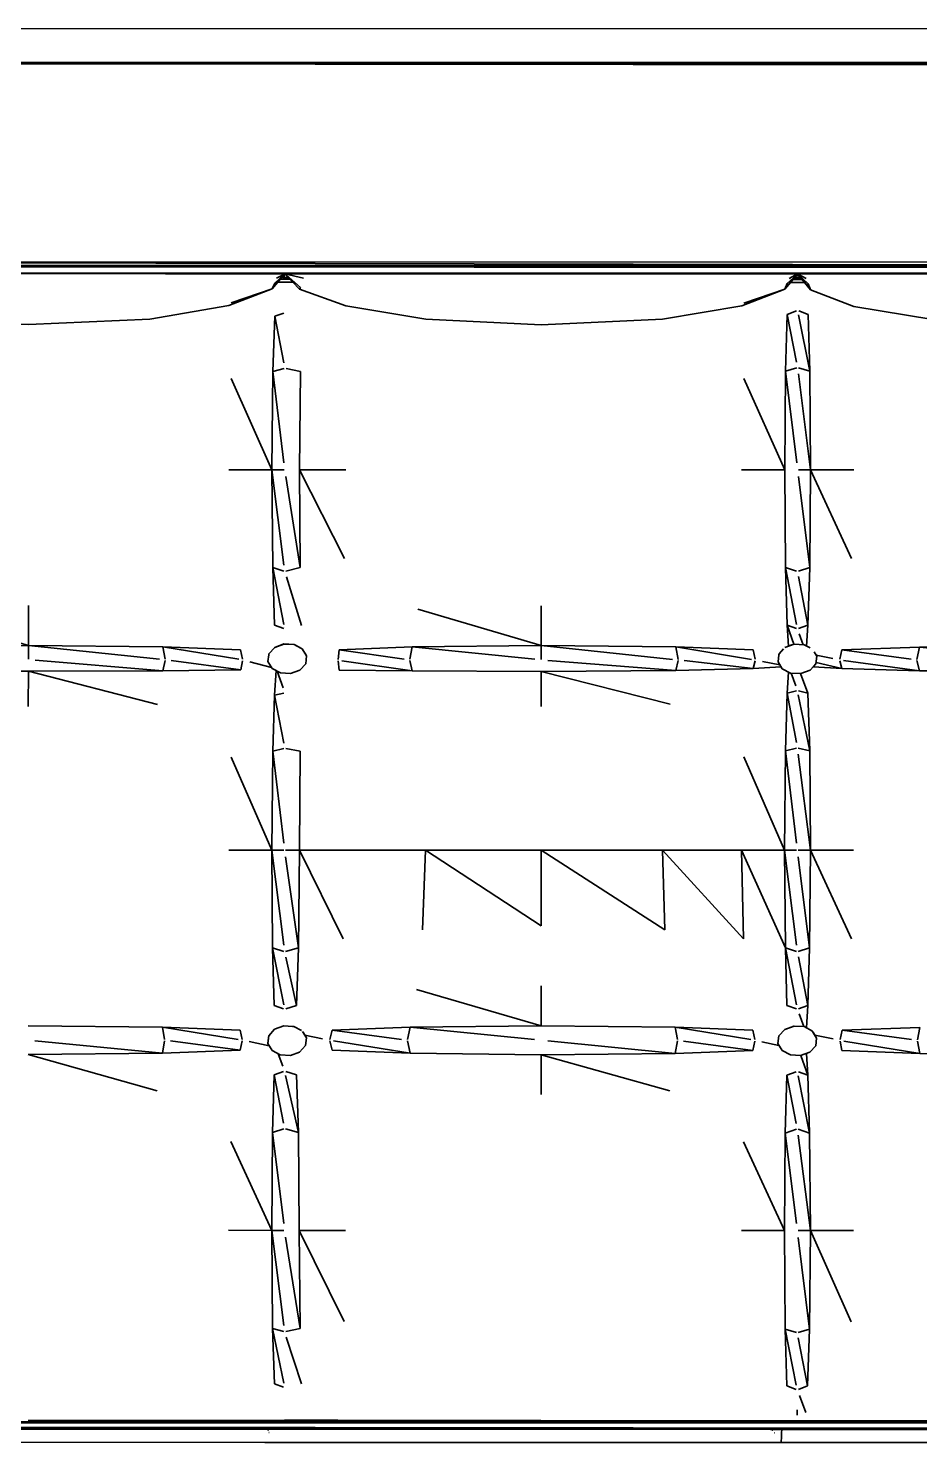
# Model space of a CAD drawing. Header units: millimetres. Extents: x 233224 to 234067, y -13631 to -11613.
# Drawn here: x 233654.9 to 233702.5, y -13145.6 to -13070.1 of the extents above; entities that cross this region are included whole.
import ezdxf

# ---------------------------------------------------------------- set-up
doc = ezdxf.new("R2010")
doc.units = ezdxf.units.MM
doc.header["$MEASUREMENT"] = 0
doc.layers.add('A_FLOR_PATT', color=7, linetype='Continuous')
doc.layers.add('A_FLOR_PATT_Pen_No__7', color=7, linetype='Continuous', lineweight=35)

# ---------------------------------------------------------------- blocks, each defined once
blk = doc.blocks.new('loca_2')
at = {"layer": 'A_FLOR_PATT_Pen_No__7', "linetype": 'Continuous'}
for p, q in [((328.68, -562.24), (328.68, 560.02)), ((-426.18, 263.84), (-426.18, 530.97)), ((-418.76, 529.96), (-419.22, -529.96)), ((-419.15, 530), (-419.15, 265.93)), ((-418.76, -529.91), (-418.76, 529.96)), ((-417.75, -529.77), (-418.54, 529.96)), ((-415.74, -529.53), (-415.74, 529.57)), ((-415.32, -529.43), (-415.74, 529.57)), ((197.94, -529.63), (197.94, 529.82)), ((197.94, 529.82), (198.26, -532.19)), ((198.26, 529.96), (198.26, -532.19)), ((201.1, 530.01), (201.67, -532.19)), ((201.67, 529.96), (201.67, -532.19)), ((202.1, 529.87), (202.38, -532)), ((202.35, 529.77), (204.14, -532.23)), ((202.35, 529.77), (202.38, -532)), ((204.14, 530.01), (204.14, -532.23)), ((309.42, 530.88), (310, -533.06)), ((310, 530.83), (310, -533.06)), ((310.75, 530.64), (310.75, -531.77)), ((-415.03, -529.43), (-415.03, 512.81)), ((-414.45, -3.48), (-415, 508.81)), ((-414.53, 337.93), (-414.53, 411.09)), ((-219.13, 411.09), (-218.42, 339.52)), ((-14.52, 411.09), (-14.02, 339.28)), ((-1.4, 339.28), (-0.65, 411.09)), ((197.83, 411.09), (197.83, 337.93)), ((-8.01, 407.54), (-1.4, 339.28)), ((180.51, 304.2), (173.52, 346.38)), ((-414.53, 296.65), (-414.53, 337.93)), ((-216.84, 298.05), (-218.42, 339.52)), ((-218.42, 339.52), (-211.77, 338.28)), ((-211.77, 299.06), (-218.42, 339.52)), ((-211.08, 338.28), (-204.46, 339.52)), ((-211, 335.11), (-206.05, 298.05)), ((-204.46, 339.52), (-206.05, 298.05)), ((-12.94, 297.86), (-14.02, 339.28)), ((-14.02, 339.28), (-8.64, 337.99)), ((-8.64, 298.77), (-14.02, 339.28)), ((-8.01, 337.99), (-1.4, 339.28)), ((-7.94, 334.82), (-2.98, 297.86)), ((-1.4, 339.28), (-2.98, 297.86)), ((197.83, 337.93), (197.83, 296.65)), ((-312.97, 281.19), (-361.74, 302.99)), ((-312.97, 281.19), (-312.97, 304.2)), ((-109.91, 281.19), (-157.21, 303.03)), ((-109.91, 304.2), (-109.91, 281.19)), ((93.16, 281.19), (45.86, 302.99)), ((93.16, 304.2), (93.16, 281.19)), ((180.51, 304.2), (189.37, 281.19)), ((-414.53, 278.39), (-414.53, 296.65)), ((-211.84, 297.03), (-216.84, 298.05)), ((-211, 297.03), (-206.05, 298.05)), ((-12.05, 282.54), (-12.94, 297.86)), ((-9.71, 284.12), (-12.94, 297.86)), ((-8.71, 296.75), (-12.94, 297.86)), ((-7.94, 296.75), (-2.98, 297.86)), ((197.83, 296.65), (197.83, 278.39)), ((-210.65, 293.31), (-208.6, 283.57)), ((-7.58, 293.06), (-5.7, 284.21)), ((-397.87, 274.84), (-395.95, 279.79)), ((-395.95, 279.79), (-365.72, 280.76)), ((-370.33, 274.78), (-395.95, 279.79)), ((-365.72, 280.76), (-367.39, 274.68)), ((-312.97, 281.19), (-365.72, 280.76)), ((-316.61, 274.68), (-365.72, 280.76)), ((-312.97, 274.66), (-312.97, 281.19)), ((-262.07, 274.66), (-312.97, 281.19)), ((-260.91, 280.76), (-312.97, 281.19)), ((-258.9, 274.68), (-260.91, 280.76)), ((-260.91, 280.76), (-230.03, 279.84)), ((-230.34, 274.68), (-260.91, 280.76)), ((-228.28, 274.78), (-230.03, 279.84)), ((-230.03, 279.84), (-218.42, 279.12)), ((-219.53, 276.04), (-230.03, 279.84)), ((-219.56, 275.97), (-217.77, 280.91)), ((-217.77, 280.91), (-214.33, 284.04)), ((-214.33, 284.04), (-210.2, 284.53)), ((-210.2, 284.53), (-206.7, 282.39)), ((-210.2, 284.53), (-210.17, 284.53)), ((-210.17, 284.53), (-207.48, 282.88)), ((-210.17, 284.53), (-208.24, 283.35)), ((-206.7, 282.39), (-206.47, 282.26)), ((-206.47, 282.26), (-204.11, 277.81)), ((-204.78, 279.09), (-192.85, 279.84)), ((-194.57, 274.78), (-192.85, 279.84)), ((-192.85, 279.84), (-161.98, 280.76)), ((-166.92, 274.78), (-192.85, 279.84)), ((-161.98, 280.76), (-163.98, 274.68)), ((-109.91, 281.19), (-161.98, 280.76)), ((-113.48, 274.68), (-161.98, 280.76)), ((-109.91, 281.19), (-58.67, 274.66)), ((-56.84, 280.76), (-109.91, 281.19)), ((-109.91, 281.19), (-109.91, 274.66)), ((-56.84, 280.76), (-26.07, 279.79)), ((-56.84, 280.76), (-26.94, 274.68)), ((-55.44, 274.68), (-56.84, 280.76)), ((-26.07, 279.79), (-15.63, 275.85)), ((-24.87, 274.77), (-26.07, 279.79)), ((-15.63, 275.97), (-13.84, 280.91)), ((-13.84, 280.91), (-11.82, 282.75)), ((-13.84, 280.91), (-13.84, 280.91)), ((-11.82, 282.76), (-10.4, 284.04)), ((-10.4, 284.04), (-6.27, 284.53)), ((-6.27, 284.53), (-3.9, 283.08)), ((-6.27, 284.53), (-6.24, 284.53)), ((-6.24, 284.53), (-5.21, 283.91)), ((-5.21, 283.9), (-4.81, 283.65)), ((-1.91, 281.05), (-0.22, 277.81)), ((-0.87, 279.06), (10.26, 279.79)), ((8.51, 274.77), (10.26, 279.79)), ((10.26, 279.79), (41.13, 280.76)), ((36.16, 274.77), (10.26, 279.79)), ((41.13, 280.76), (39.09, 274.68)), ((93.16, 281.19), (41.13, 280.76)), ((89.6, 274.68), (41.13, 280.76)), ((144.4, 274.66), (93.16, 281.19)), ((145.91, 280.76), (93.16, 281.19)), ((93.16, 281.19), (93.16, 274.66)), ((147.61, 274.68), (145.91, 280.76)), ((145.91, 280.76), (176.18, 279.79)), ((175.94, 274.71), (145.91, 280.76)), ((178.09, 274.84), (176.18, 279.79)), ((197.22, 274.73), (189.37, 281.19)), ((190.34, 280.76), (189.37, 281.19)), ((190.34, 280.76), (192.6, 279.79)), ((197.22, 274.76), (190.34, 280.76)), ((192.6, 279.79), (197.83, 274.23)), ((-414.53, 274.23), (-414.53, 278.39)), ((-414.53, 270.08), (-414.53, 274.23)), ((-408.67, 274.23), (-411.51, 274.23)), ((-401.03, 275.36), (-410.08, 278.82)), ((-397.86, 273.61), (-395.95, 268.73)), ((-395.63, 273.74), (-365.72, 267.81)), ((-367.39, 273.77), (-365.72, 267.81)), ((-309.27, 273.77), (-260.91, 267.81)), ((-260.91, 267.81), (-258.91, 273.77)), ((-255.88, 273.68), (-230.03, 268.68)), ((-228.29, 273.68), (-230.03, 268.68)), ((-219.24, 270.57), (-219.56, 275.97)), ((-203.78, 272.45), (-205.62, 267.47)), ((-203.82, 272.4), (-205.62, 267.47)), ((-204.78, 279.08), (-204.11, 277.81)), ((-203.78, 272.45), (-204.34, 270.94)), ((-204.11, 277.81), (-203.82, 272.4)), ((-204.11, 277.81), (-203.78, 272.45)), ((-197.34, 275.17), (-204.09, 277.64)), ((-203.82, 272.4), (-203.78, 272.45)), ((-194.56, 273.68), (-192.85, 268.68)), ((-192.42, 273.77), (-161.98, 267.81)), ((-163.97, 273.77), (-161.98, 267.81)), ((-109.91, 267.38), (-160.68, 273.8)), ((-109.91, 273.8), (-109.91, 267.38)), ((-106.13, 273.77), (-56.84, 267.81)), ((-56.84, 267.81), (-55.44, 273.77)), ((-52.4, 273.68), (-26.07, 268.73)), ((-24.88, 273.68), (-26.07, 268.73)), ((-22.07, 273.3), (-15.33, 270.92)), ((-15.31, 270.57), (-15.63, 275.97)), ((0.11, 272.4), (-1.69, 267.47)), ((-0.79, 278.93), (-0.22, 277.81)), ((0.14, 272.45), (-0.29, 271.27)), ((-0.22, 277.81), (0.11, 272.4)), ((-0.22, 277.81), (-0.18, 277.81)), ((-0.18, 277.81), (0.11, 272.4)), ((-0.18, 277.81), (0.14, 272.45)), ((5.72, 275.16), (-0.15, 277.26)), ((0.1, 272.33), (10.26, 268.73)), ((0.11, 272.4), (0.14, 272.45)), ((8.51, 273.68), (10.26, 268.73)), ((10.65, 273.77), (41.13, 267.81)), ((39.09, 273.77), (41.13, 267.81)), ((96.93, 273.77), (145.91, 267.81)), ((145.91, 267.81), (147.61, 273.77)), ((150.64, 273.67), (176.18, 268.73)), ((178.09, 273.61), (176.18, 268.73)), ((189.69, 267.38), (197.22, 273.72)), ((190.59, 267.81), (197.22, 273.69)), ((197.22, 273.57), (192.78, 268.73)), ((193.26, 270.38), (193.28, 274.14)), ((193.28, 277.98), (193.28, 274.14)), ((194.86, 272.4), (194.84, 271.71)), ((194.89, 276.65), (194.86, 272.4)), ((195.52, 276.13), (194.86, 272.4)), ((194.86, 272.4), (195.71, 272.45)), ((195.39, 278.82), (197.83, 274.23)), ((195.43, 269.7), (197.83, 274.23)), ((195.81, 275.89), (195.79, 272.51)), ((196.38, 275.43), (195.8, 272.52)), ((197.16, 273.66), (197.17, 274.78)), ((197.22, 273.08), (197.22, 274.88)), ((197.83, 278.39), (197.83, 274.23)), ((197.83, 270.08), (197.83, 274.23)), ((-426.18, 265.68), (-425.93, 265.73)), ((-425.93, 265.73), (-425.17, 265.73)), ((-425.17, 265.73), (-424.06, 265.78)), ((-424.06, 265.78), (-422.63, 265.82)), ((-422.63, 265.82), (-420.98, 265.88)), ((-420.98, 265.88), (-420.97, 265.87)), ((-420.97, 265.88), (-419.15, 265.93)), ((-419.15, 265.93), (-419.15, 264.09)), ((-414.53, 251.81), (-414.53, 270.08)), ((-365.72, 267.81), (-395.95, 268.73)), ((-365.72, 267.81), (-312.97, 267.38)), ((-312.97, 267.38), (-260.91, 267.81)), ((-312.97, 244.37), (-312.97, 267.38)), ((-312.97, 267.38), (-265.68, 245.53)), ((-230.03, 268.68), (-260.91, 267.81)), ((-216.91, 266.12), (-219.24, 270.57)), ((-213.18, 263.84), (-216.91, 266.12)), ((-212.21, 255.31), (-214.13, 264.42)), ((-209.05, 264.37), (-213.18, 263.84)), ((-208.98, 264.37), (-213.18, 263.84)), ((-205.62, 267.47), (-209.05, 264.37)), ((-208.98, 264.37), (-209.05, 264.37)), ((-208.91, 264.45), (-208.98, 264.37)), ((-161.98, 267.81), (-192.85, 268.68)), ((-161.98, 267.81), (-109.91, 267.38)), ((-161.98, 267.81), (-109.91, 244.37)), ((-109.91, 267.38), (-56.84, 267.81)), ((-109.91, 267.38), (-60.14, 245.58)), ((-109.91, 267.38), (-109.91, 244.37)), ((-26.07, 268.73), (-56.84, 267.81)), ((-14.75, 269.5), (-26.07, 268.73)), ((-12.98, 266.12), (-15.31, 270.57)), ((-9.25, 263.84), (-12.98, 266.12)), ((-12.91, 250.65), (-12.07, 265.56)), ((-9.07, 255.51), (-10.89, 264.84)), ((-5.13, 264.37), (-5.64, 264.31)), ((-2.44, 266.79), (-5.13, 264.37)), ((-5.11, 264.37), (-5.13, 264.37)), ((10.26, 268.73), (-0.96, 269.46)), ((-0.29, 271.27), (-0.83, 269.81)), ((41.13, 267.81), (10.26, 268.73)), ((41.13, 267.81), (93.16, 267.38)), ((93.16, 267.38), (145.91, 267.81)), ((93.16, 267.38), (141.93, 245.58)), ((93.16, 267.38), (93.16, 244.37)), ((176.18, 268.73), (145.91, 267.81)), ((189.69, 267.38), (180.76, 244.37)), ((189.69, 267.38), (182.27, 245.58)), ((189.69, 267.38), (190.59, 267.81)), ((192.78, 268.73), (190.59, 267.81)), ((197.83, 270.08), (197.83, 251.81)), ((-426.18, -8.02), (-426.18, 263.84)), ((-420.98, 262.01), (-420.97, 262)), ((-419.51, 261.09), (-419.43, 261.28)), ((-419.51, 260.8), (-419.51, 261.09)), ((-419.51, 261.09), (-419.44, 260.92)), ((-419.45, 260.61), (-419.51, 260.8)), ((-419.51, 260.8), (-419.45, 260.72)), ((-419.15, 259.98), (-419.16, 259.99)), ((-419.15, 264.09), (-419.15, 261.82)), ((-419.15, 261.82), (-419.15, 259.98)), ((-419.15, 259.98), (-419.15, -7.25)), ((-5.64, 264.3), (-9.25, 263.84)), ((-414.53, 210.54), (-414.53, 251.81)), ((-218.42, 209), (-216.84, 250.46)), ((-211.85, 251.49), (-216.84, 250.46)), ((-211.85, 213.42), (-216.84, 250.46)), ((-211.07, 249.46), (-204.46, 209)), ((-211, 251.49), (-206.05, 250.46)), ((-206.05, 250.46), (-204.46, 209)), ((-13.98, 209.24), (-12.91, 250.65)), ((-8.71, 251.72), (-12.91, 250.65)), ((-8.71, 213.7), (-12.91, 250.65)), ((-8.01, 249.7), (-1.4, 209.24)), ((-7.93, 251.72), (-2.98, 250.65)), ((-2.98, 250.65), (-1.4, 209.24)), ((197.83, 251.81), (197.83, 210.54)), ((-157.21, 245.53), (-109.91, 202.14)), ((-109.91, 244.37), (-157.21, 245.53)), ((-109.91, 244.37), (-109.91, 202.14)), ((173.59, 202.14), (180.76, 244.37)), ((-414.53, 137.43), (-414.53, 210.54)), ((-219.13, 137.43), (-238.49, 206.2)), ((-218.42, 209), (-219.13, 137.43)), ((-211.77, 210.19), (-218.42, 209)), ((-211.77, 141), (-218.42, 209)), ((-204.46, 209), (-211.07, 210.19)), ((-203.75, 137.43), (-204.46, 209)), ((-14.49, 137.43), (-31.91, 206.34)), ((-13.98, 209.24), (-14.49, 137.43)), ((-8.64, 210.48), (-13.98, 209.24)), ((-8.64, 141), (-13.98, 209.24)), ((-0.65, 137.43), (-8.03, 207.43)), ((-1.4, 209.24), (-8.01, 210.48)), ((-0.65, 137.43), (-1.4, 209.24)), ((197.83, 210.54), (197.83, 137.43)), ((-152.43, 203.4), (-109.91, 137.43)), ((-109.91, 202.14), (-152.43, 203.4)), ((-109.91, 202.14), (-109.91, 137.43)), ((170.65, 137.43), (173.59, 202.14)), ((-414.45, 67.27), (-414.53, 137.43)), ((-219.13, 137.43), (-240.43, 137.43)), ((-219.13, 137.43), (-218.42, 67.56)), ((-204.46, 67.56), (-203.75, 137.43)), ((-203.75, 137.43), (-184.38, 70.89)), ((-182.45, 137.43), (-203.75, 137.43)), ((-109.91, 75.72), (-150.28, 137.43)), ((-109.91, 137.43), (-150.28, 137.43)), ((-109.91, 137.43), (-109.91, 75.72)), ((-14.49, 137.43), (-33.21, 137.43)), ((-14.49, 137.43), (-14.27, 68.62)), ((-0.65, 137.43), (-8.03, 137.43)), ((-1.43, 68.62), (-0.65, 137.43)), ((-0.65, 137.43), (18.68, 71.52)), ((20.62, 137.43), (-0.65, 137.43)), ((173.56, 75.72), (170.65, 137.43)), ((197.83, 137.43), (197.83, 67.27)), ((-211.07, 133.96), (-204.46, 67.56)), ((-8.01, 134.02), (-1.43, 68.62)), ((-152.47, 74.22), (-109.91, 75.72)), ((-109.91, 75.72), (-109.91, 33.1)), ((180.66, 33.1), (173.56, 75.72)), ((-13.77, 29.67), (-14.27, 68.62)), ((-14.27, 68.62), (-8.68, 67.33)), ((-8.79, 30.96), (-14.27, 68.62)), ((-8.04, 67.33), (-1.43, 68.62)), ((-1.43, 68.62), (-3.08, 29.62)), ((-414.38, 28.99), (-414.45, 67.27)), ((-216.8, 25.9), (-218.42, 67.56)), ((-218.42, 67.56), (-211.77, 66.09)), ((-211.77, 26.7), (-218.42, 67.56)), ((-211.07, 66.09), (-204.46, 67.56)), ((-211, 62.87), (-206.08, 25.9)), ((-204.46, 67.56), (-206.08, 25.9)), ((-7.97, 64.32), (-3.08, 29.62)), ((197.83, 67.27), (197.83, 28.99)), ((-312.97, 8.46), (-361.56, 32.48)), ((-312.97, 8.46), (-312.97, 33.1)), ((-157.28, 31.8), (-109.91, 8.46)), ((-109.91, 33.1), (-109.91, 8.46)), ((93.16, 8.46), (45.79, 32.48)), ((93.16, 33.1), (93.16, 8.46)), ((180.66, 33.1), (189.51, 8.46)), ((-414.31, 10.68), (-414.38, 28.99)), ((-211.84, 24.65), (-216.8, 25.9)), ((-211, 24.65), (-206.08, 25.9)), ((-8.91, 29.05), (-13.77, 29.67)), ((-8.08, 29.04), (-3.08, 29.62)), ((197.83, 28.99), (197.83, 10.68)), ((-210.65, 20.71), (-208.78, 11.38)), ((-414.38, 0.63), (-414.31, 10.68)), ((-369.97, 1.54), (-394.84, 9.67)), ((-365.44, 8.84), (-367.07, 1.2)), ((-316.66, 1.16), (-365.44, 8.84)), ((-312.97, 8.46), (-365.44, 8.84)), ((-260.8, 7.97), (-312.97, 8.46)), ((-258.77, 1.09), (-260.8, 7.97)), ((-260.8, 7.97), (-229.93, 6.91)), ((-230.29, 1.09), (-260.8, 7.97)), ((-219.56, 3.67), (-217.77, 8.6)), ((-217.77, 8.6), (-214.33, 11.74)), ((-214.33, 11.74), (-210.2, 12.22)), ((-210.2, 12.22), (-206.79, 10.15)), ((-210.2, 12.22), (-210.17, 12.22)), ((-210.17, 12.22), (-207.56, 10.62)), ((-210.17, 12.22), (-208.3, 11.08)), ((-206.3, 9.62), (-204.11, 5.51)), ((-192.92, 6.91), (-162.05, 7.97)), ((-162.05, 7.97), (-164.08, 1.09)), ((-109.91, 8.46), (-162.05, 7.97)), ((-162.05, 7.97), (-113.55, 1.09)), ((-57.12, 8.84), (-109.91, 8.46)), ((-109.91, 8.46), (-109.91, 1.07)), ((-55.75, 1.2), (-57.12, 8.84)), ((-15.63, 3.67), (-13.84, 8.6)), ((-13.84, 8.6), (-10.4, 11.74)), ((-13.84, 8.6), (-13.81, 8.65)), ((-13.81, 8.65), (-10.4, 11.74)), ((-10.4, 11.74), (-6.27, 12.22)), ((-6.27, 12.22), (-2.54, 9.95)), ((-6.27, 12.22), (-6.24, 12.22)), ((-6.24, 12.22), (-4.98, 11.46)), ((-4.98, 11.45), (-2.54, 9.95)), ((-2.54, 9.95), (-0.22, 5.51)), ((-2.54, 9.95), (-2.53, 9.95)), ((-2.12, 9.19), (-0.22, 5.51)), ((-1.83, 8.68), (-0.18, 5.56)), ((35.99, 1.46), (10.08, 9.56)), ((40.98, 8.8), (38.99, 1.16)), ((89.52, 1.16), (40.98, 8.8)), ((93.16, 8.46), (40.98, 8.8)), ((145.66, 8.84), (93.16, 8.46)), ((147.29, 1.2), (145.66, 8.84)), ((190.45, 8.84), (189.51, 8.46)), ((197.22, 1.16), (189.51, 8.46)), ((197.22, 1.31), (190.45, 8.84)), ((195.43, 10.44), (197.83, 0.63)), ((197.83, 10.68), (197.83, 0.63)), ((-414.45, -3.53), (-414.38, 0.63)), ((-396.64, 0.06), (-394.91, -4.83)), ((-394.49, 0.18), (-365.47, -5.85)), ((-367.07, 0.17), (-365.47, -5.85)), ((-363.75, 0.19), (-312.97, -6.28)), ((-312.97, -6.28), (-312.97, 0.14)), ((-309.26, 0.12), (-260.8, -5.9)), ((-260.8, -5.9), (-258.77, 0.12)), ((-255.74, 0.02), (-229.93, -4.98)), ((-228.18, 1.2), (-229.93, 6.91)), ((-228.18, 0.02), (-229.93, -4.98)), ((-219.24, -1.74), (-219.56, 3.67)), ((-203.78, 0.14), (-205.62, -4.78)), ((-203.82, 0.1), (-205.62, -4.78)), ((-203.78, 0.14), (-204.91, -2.96)), ((-204.62, 6.48), (-204.11, 5.51)), ((-204.11, 5.51), (-204.11, 5.53)), ((-204.11, 5.51), (-204.08, 4.98)), ((-204.08, 4.98), (-203.82, 0.1)), ((-204.06, 4.82), (-203.78, 0.14)), ((-203.82, 0.1), (-203.78, 0.14)), ((-194.7, 1.2), (-192.92, 6.91)), ((-194.69, 0.02), (-192.92, -4.98)), ((-167.06, 1.2), (-192.92, 6.91)), ((-192.56, 0.12), (-162.05, -5.9)), ((-164.08, 0.12), (-162.05, -5.9)), ((-109.91, -6.28), (-160.78, 0.14)), ((-109.91, 0.14), (-109.91, -6.28)), ((-106.15, 0.12), (-57.09, -5.85)), ((-57.09, -5.85), (-55.75, 0.17)), ((-52.79, 0.08), (-27.14, -4.83)), ((-26.14, 0.12), (-27.14, -4.83)), ((-15.31, -1.74), (-15.63, 3.67)), ((0.14, 0.14), (-1.69, -4.78)), ((0.11, 0.1), (-1.69, -4.78)), ((0.14, 0.14), (-0.87, -2.63)), ((-0.22, 5.51), (-0.18, 5.56)), ((-0.22, 5.51), (0.11, 0.1)), ((-0.18, 5.56), (0.11, 0.1)), ((-0.18, 5.56), (0.14, 0.14)), ((0.11, 0.1), (0.14, 0.14)), ((8.38, 0.02), (10.15, -4.93)), ((10.51, 0.12), (41.02, -5.85)), ((38.99, 0.12), (41.02, -5.85)), ((42.28, 0.14), (93.16, -6.28)), ((93.16, 0.14), (93.16, -6.28)), ((96.91, 0.12), (145.66, -5.85)), ((145.66, -5.85), (147.29, 0.17)), ((150.24, 0.07), (175.1, -4.83)), ((176.82, 0.06), (175.1, -4.83)), ((190.59, -5.85), (197.22, 0.08)), ((197.22, 0.01), (192.78, -4.83)), ((193.25, -3.28), (193.28, 1.84)), ((193.28, 4.89), (193.28, 1.84)), ((194.86, 0.1), (194.81, -1.96)), ((194.88, 3.37), (194.86, 0.1)), ((195.36, 2.92), (194.86, 0.1)), ((194.86, 0.1), (195.79, 0.14)), ((195.43, -3.91), (197.81, 0.7)), ((195.79, 0.14), (195.46, -1.43)), ((195.79, 0.14), (195.76, -1.17)), ((195.8, 2.5), (195.79, 0.14)), ((196.19, 2.14), (195.79, 0.14)), ((195.79, 0.14), (196.76, 0.25)), ((196.76, 0.25), (196.61, -0.45)), ((197.14, 0.01), (197.15, 0.48)), ((197.14, 0.01), (197.22, 0.08)), ((197.15, 0.48), (197.16, 1.22)), ((197.22, -0.45), (197.22, 1.78)), ((197.83, -3.53), (197.83, 0.63)), ((-419.15, -7.25), (-419.15, -9.14)), ((-414.49, -21.84), (-414.45, -3.53)), ((-365.47, -5.85), (-394.91, -4.83)), ((-365.47, -5.85), (-312.97, -6.28)), ((-312.97, -6.28), (-260.8, -5.9)), ((-312.97, -29.29), (-312.97, -6.28)), ((-312.97, -6.28), (-265.61, -28.17)), ((-229.93, -4.98), (-260.8, -5.9)), ((-225.34, -0.38), (-218.68, -2.79)), ((-216.91, -6.14), (-219.24, -1.74)), ((-213.18, -8.41), (-216.91, -6.14)), ((-205.62, -4.78), (-209.05, -7.93)), ((-207.25, -6.29), (-209.05, -7.93)), ((-208.52, -7.5), (-208.98, -7.93)), ((-205.62, -4.78), (-205.6, -4.78)), ((-162.05, -5.9), (-192.92, -4.98)), ((-162.05, -5.9), (-109.91, -6.28)), ((-109.91, -6.28), (-57.09, -5.85)), ((-109.91, -6.28), (-60.28, -28.07)), ((-109.91, -6.28), (-109.91, -29.29)), ((-27.14, -4.83), (-57.09, -5.85)), ((-14.12, -3.97), (-27.14, -4.83)), ((-23.37, -0.28), (-14.39, -3.48)), ((-12.98, -6.14), (-15.31, -1.74)), ((-9.25, -8.41), (-12.98, -6.14)), ((-9.38, -18.14), (-12.49, -6.44)), ((-1.69, -4.78), (-5.13, -7.93)), ((-3.83, -6.75), (-5.13, -7.93)), ((-1.69, -4.78), (-1.67, -4.78)), ((41.02, -5.85), (10.15, -4.93)), ((41.02, -5.85), (93.16, -6.28)), ((93.16, -6.28), (145.66, -5.85)), ((93.16, -6.28), (141.78, -28.07)), ((93.16, -6.28), (93.16, -29.29)), ((175.1, -4.83), (145.66, -5.85)), ((189.69, -6.28), (180.76, -29.29)), ((189.69, -6.28), (182.27, -28.07)), ((196.91, -0.2), (189.69, -6.28)), ((189.69, -6.28), (190.59, -5.85)), ((192.78, -4.83), (190.59, -5.85)), ((197.83, -3.53), (197.83, -21.84)), ((-426.18, -8.02), (-426.18, -8.65)), ((-426.18, -9.86), (-426.18, -8.65)), ((-426.18, -277.37), (-426.18, -9.86)), ((-420.98, -7.68), (-420.97, -7.69)), ((-419.51, -8.02), (-419.43, -7.84)), ((-419.51, -8.31), (-419.51, -8.02)), ((-419.51, -8.02), (-419.44, -8.18)), ((-419.45, -8.51), (-419.51, -8.31)), ((-419.51, -8.31), (-419.44, -8.39)), ((-419.15, -9.14), (-419.16, -9.13)), ((-419.15, -9.14), (-419.15, -9.42)), ((-419.15, -9.42), (-419.15, -276.36)), ((-212.2, -18.35), (-214.44, -7.64)), ((-209.05, -7.93), (-213.18, -8.41)), ((-208.98, -7.93), (-213.18, -8.41)), ((-213.18, -8.41), (-213.11, -8.41)), ((-208.98, -7.93), (-213.11, -8.41)), ((-208.98, -7.93), (-209.05, -7.93)), ((-9.22, -8.4), (-9.25, -8.41)), ((-9.25, -8.41), (-9.22, -8.41)), ((-5.59, -7.98), (-9.22, -8.41)), ((-5.43, -7.96), (-5.59, -7.98)), ((-5.13, -7.93), (-5.43, -7.96)), ((-5.1, -7.93), (-5.13, -7.93)), ((-414.49, -63.11), (-414.49, -21.84)), ((-211.84, -22.17), (-216.8, -23.2)), ((-211, -22.17), (-206.08, -23.2)), ((-8.81, -21.93), (-13.7, -22.95)), ((-7.97, -21.93), (-2.98, -23)), ((197.83, -21.84), (197.83, -63.11)), ((-218.42, -64.66), (-216.8, -23.2)), ((-211.84, -60.25), (-216.8, -23.2)), ((-211.07, -24.2), (-204.46, -64.66)), ((-206.08, -23.2), (-204.46, -64.66)), ((-14.27, -64.42), (-13.7, -22.95)), ((-8.77, -59.96), (-13.7, -22.95)), ((-8.04, -23.96), (-1.4, -64.42)), ((-2.98, -23), (-1.4, -64.42)), ((173.59, -71.52), (180.76, -29.29)), ((-414.53, -136.27), (-414.49, -63.11)), ((-219.13, -136.27), (-238.46, -67.46)), ((-218.42, -64.66), (-219.13, -136.27)), ((-211.77, -63.47), (-218.42, -64.66)), ((-211.77, -132.72), (-218.42, -64.66)), ((-204.46, -64.66), (-211.07, -63.47)), ((-203.75, -136.27), (-204.46, -64.66)), ((-14.52, -136.27), (-32.13, -67.31)), ((-14.27, -64.42), (-14.52, -136.27)), ((-8.65, -63.17), (-14.27, -64.42)), ((-8.65, -132.7), (-14.27, -64.42)), ((-0.65, -136.27), (-8.03, -66.24)), ((-1.4, -64.42), (-8.01, -63.17)), ((-0.65, -136.27), (-1.4, -64.42)), ((197.83, -63.11), (197.83, -136.27)), ((170.65, -136.27), (173.59, -71.52)), ((-14.52, -136.27), (-33.24, -136.27)), ((-14.52, -136.27), (-14.31, -205.03)), ((-0.65, -136.27), (-8.03, -136.27)), ((-1.43, -205.08), (-0.65, -136.27)), ((-0.65, -136.27), (18.68, -202.14)), ((20.62, -136.27), (-0.65, -136.27)), ((173.56, -197.93), (170.65, -136.27)), ((197.83, -136.27), (197.83, -206.39))]:
    blk.add_line(p, q, dxfattribs=at)

msp = doc.modelspace()

# ---------------------------------------------------------------- block references
at = {"layer": 'A_FLOR_PATT', "linetype": 'Continuous', "xscale": -0.1, "yscale": 0.1, "zscale": 100, "rotation": 269.9802354796223}
msp.add_blockref('loca_2', (233668.516, -13102.987), dxfattribs=at)

doc.saveas('drawing.dxf')
